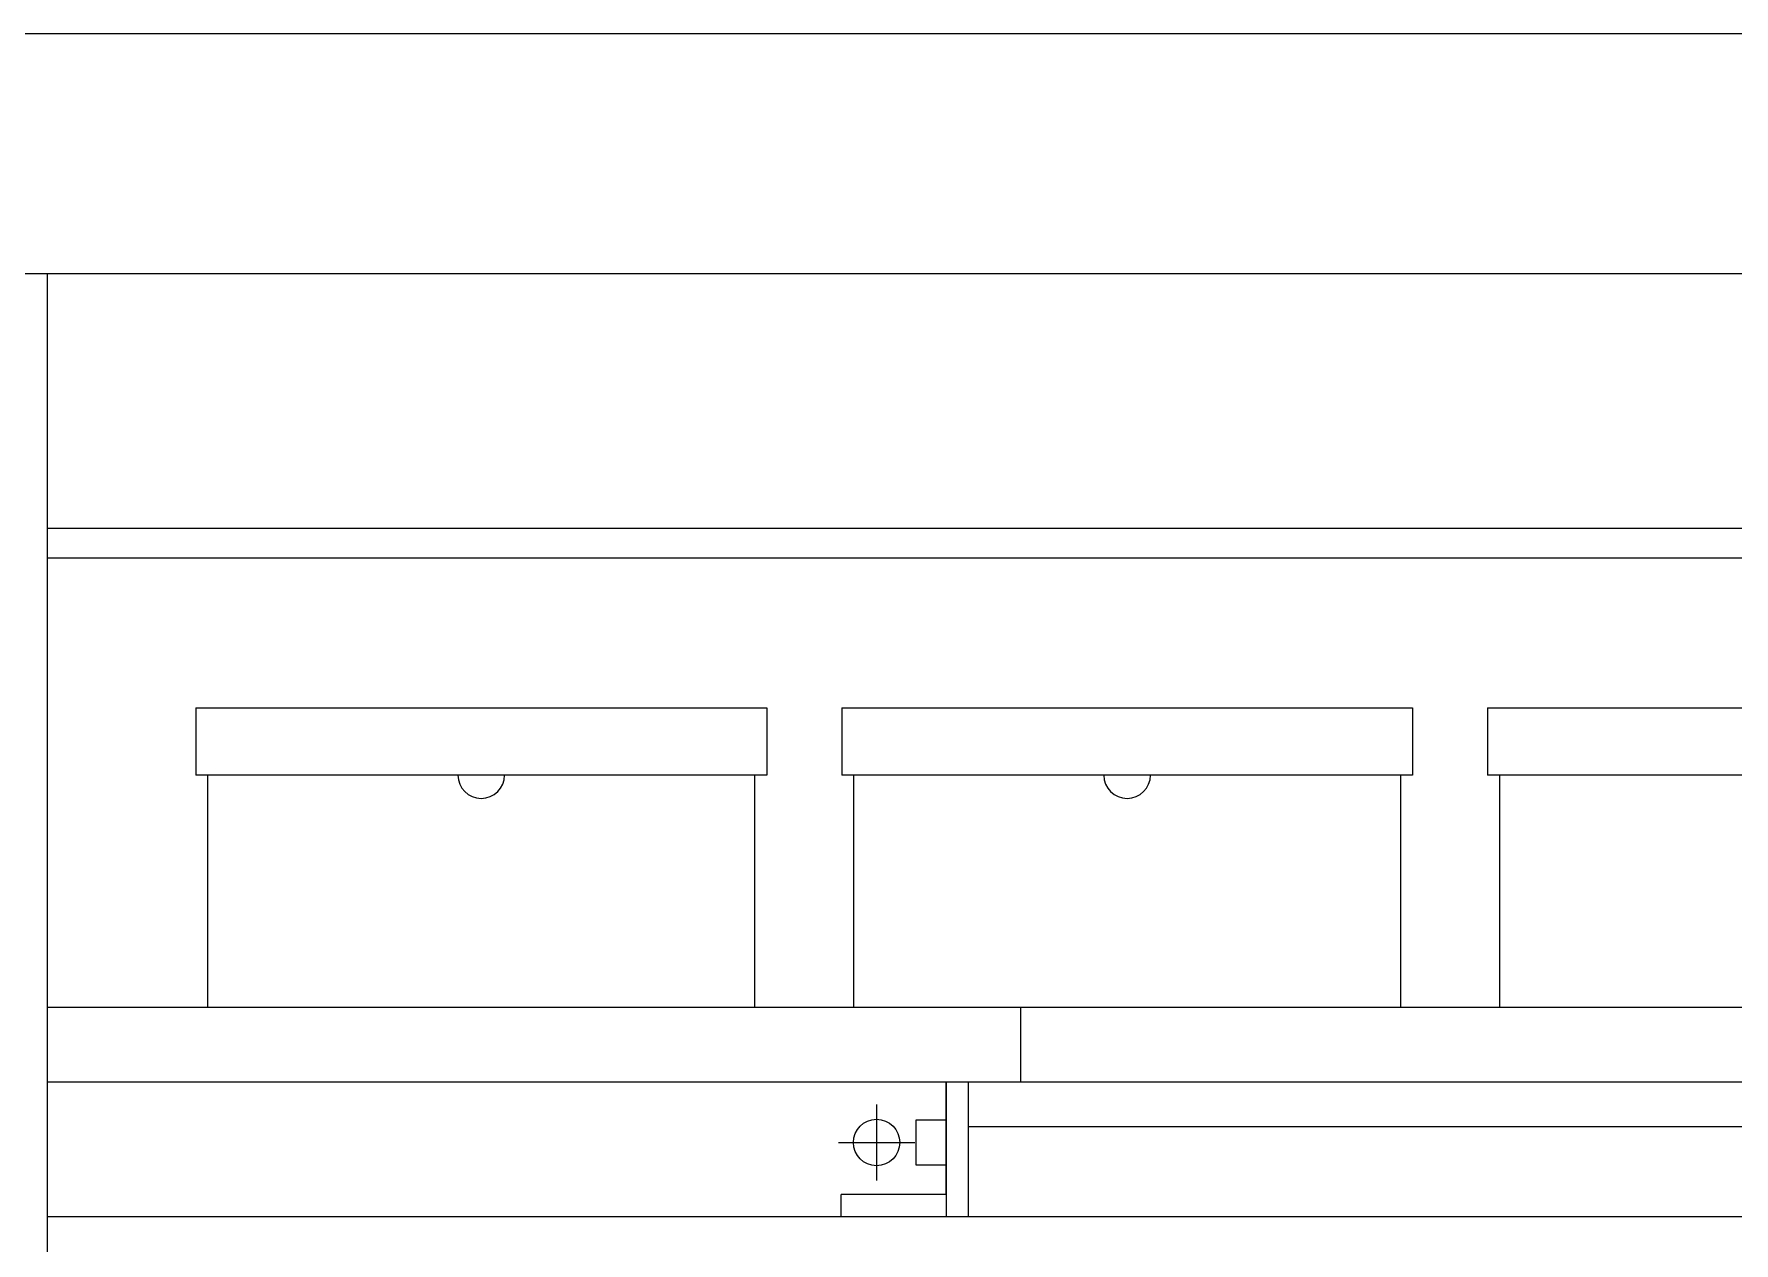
# Model space of a CAD drawing. Header units: millimetres. Extents: x 26866 to 57947, y 17126 to 36221.
# Drawn here: x 34007 to 35142, y 28802 to 29609 of the extents above; entities that cross this region are included whole.
import ezdxf

# ---------------------------------------------------------------- set-up
doc = ezdxf.new("R2010")
doc.units = ezdxf.units.MM

# ---------------------------------------------------------------- blocks, each defined once
blk = doc.blocks.new('cupboard009')
for p, q in [((10490.7, 4545.1), (7870.7, 4545.1)), ((7870.7, 4385.1), (10270.7, 4385.1)), ((7960.7, 1745.1), (7960.7, 4385.1)), ((7960.7, 4215.1), (10270.7, 4215.1)), ((7960.7, 4195.1), (10270.7, 4195.1)), ((8059.7, 4095.1), (8059.7, 4050.1)), ((8059.7, 4095.1), (8441, 4095.1)), ((8441, 4095.1), (8441, 4050.1)), ((8491, 4095.1), (8491, 4050.1)), ((8491, 4095.1), (8872.2, 4095.1)), ((8872.2, 4095.1), (8872.2, 4050.1)), ((8922.2, 4095.1), (9303.5, 4095.1)), ((8922.2, 4095.1), (8922.2, 4050.1)), ((8441, 4050.1), (8059.7, 4050.1)), ((8067.8, 3895.1), (8067.8, 4050.1)), ((8432.8, 4050.1), (8432.8, 3895.1)), ((8872.2, 4050.1), (8491, 4050.1)), ((8499.1, 3895.1), (8499.1, 4050.1)), ((8864.1, 4050.1), (8864.1, 3895.1)), ((9303.5, 4050.1), (8922.2, 4050.1)), ((8930.4, 3895.1), (8930.4, 4050.1)), ((7960.7, 3895.1), (10270.7, 3895.1)), ((8610.7, 3845.1), (8610.7, 3895.1)), ((8560.7, 3845.1), (8560.7, 3755.1)), ((8560.7, 3770.1), (8560.7, 3845.1)), ((8575.7, 3755.1), (8575.7, 3845.1)), ((8514.3, 3830.2), (8514.3, 3779.3)), ((8560.7, 3819.7), (8540.4, 3819.7)), ((8540.4, 3819.7), (8540.4, 3789.8)), ((8560.7, 3789.8), (8560.7, 3819.7)), ((9640.7, 3815.1), (8575.7, 3815.1)), ((8488.9, 3804.7), (8539.8, 3804.7)), ((8540.4, 3789.8), (8560.7, 3789.8)), ((8490.7, 3755.1), (8490.7, 3770.1)), ((8560.7, 3770.1), (8490.7, 3770.1)), ((8490.7, 3755.1), (7960.7, 3755.1)), ((8575.7, 3755.1), (8490.7, 3755.1)), ((9640.7, 3755.1), (8575.7, 3755.1))]:
    blk.add_line(p, q)
at = {"ltscale": 0.05}
blk.add_line((10270.7, 3845.1), (7960.7, 3845.1), dxfattribs=at)
blk.add_circle((8514.3, 3804.7), 15.5)
for centre in [(8250.3, 4050.1), (8681.6, 4050.1)]:
    blk.add_arc(centre, 15.6, 180, 0)

msp = doc.modelspace()

# ---------------------------------------------------------------- block references
msp.add_blockref('cupboard009', (26055.5, 25064.1))

doc.saveas('drawing.dxf')
